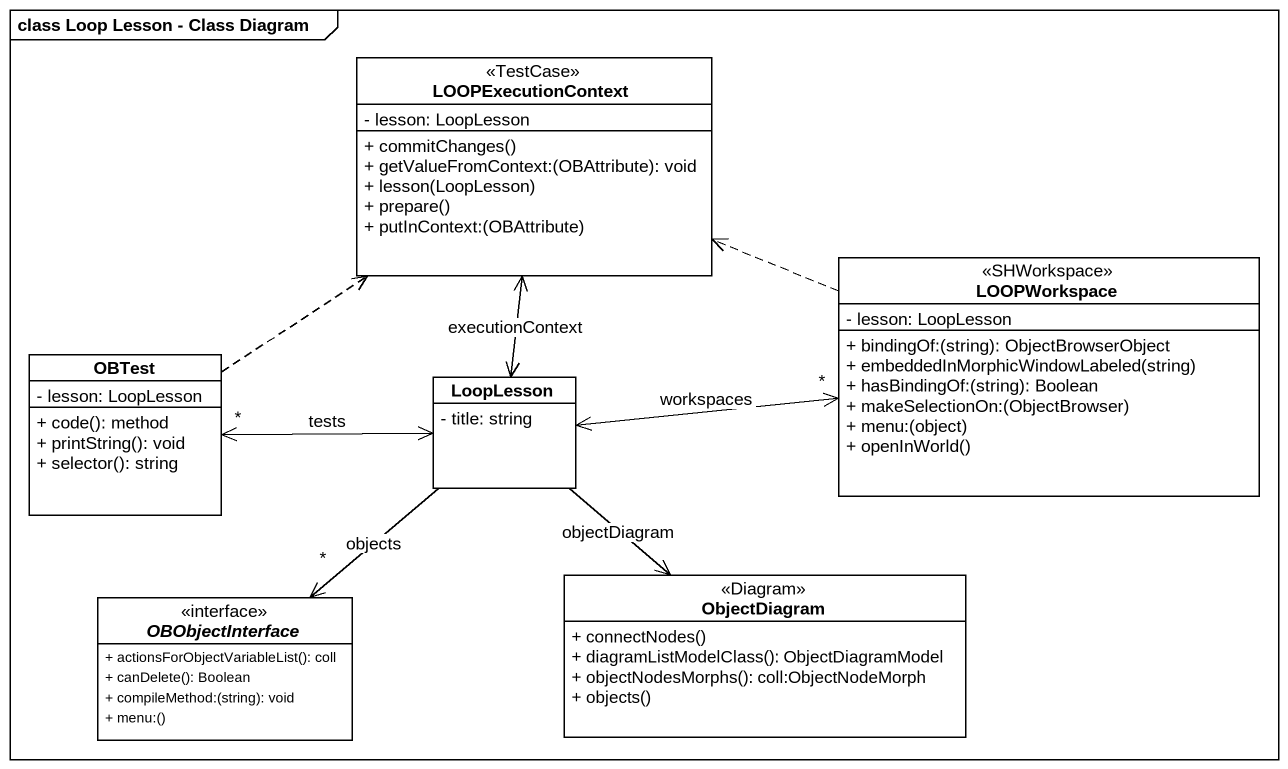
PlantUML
@startuml
mainframe class Loop Lesson - Class Diagram
hide circle
hide empty members
skinparam classAttributeIconSize 0
class LOOPExecutionContext <<TestCase>> {
  - lesson: LoopLesson
  + commitChanges()
  + getValueFromContext:(OBAttribute): void
  + lesson(LoopLesson)
  + prepare()
  + putInContext:(OBAttribute)
}
class LOOPWorkspace <<SHWorkspace>> {
  - lesson: LoopLesson
  + bindingOf:(string): ObjectBrowserObject
  + embeddedInMorphicWindowLabeled(string)
  + hasBindingOf:(string): Boolean
  + makeSelectionOn:(ObjectBrowser)
  + menu:(object)
  + openInWorld()
}
class OBTest {
  - lesson: LoopLesson
  + code(): method
  + printString(): void
  + selector(): string
}
class LoopLesson {
  - title: string
}
interface OBObjectInterface <<interface>> {
  + actionsForObjectVariableList(): coll
  + canDelete(): Boolean
  + compileMethod:(string): void
  + menu:()
}
class ObjectDiagram <<Diagram>> {
  + connectNodes()
  + diagramListModelClass(): ObjectDiagramModel
  + objectNodesMorphs(): coll:ObjectNodeMorph
  + objects()
}
LOOPWorkspace .left.> LOOPExecutionContext
OBTest .up.> LOOPExecutionContext
LoopLesson <-up-> LOOPExecutionContext : executionContext
LoopLesson <-right-> "*" LOOPWorkspace : workspaces
LoopLesson <-left-> "*" OBTest : tests
LoopLesson --> "*" OBObjectInterface : objects
LoopLesson --> ObjectDiagram : objectDiagram
@enduml
